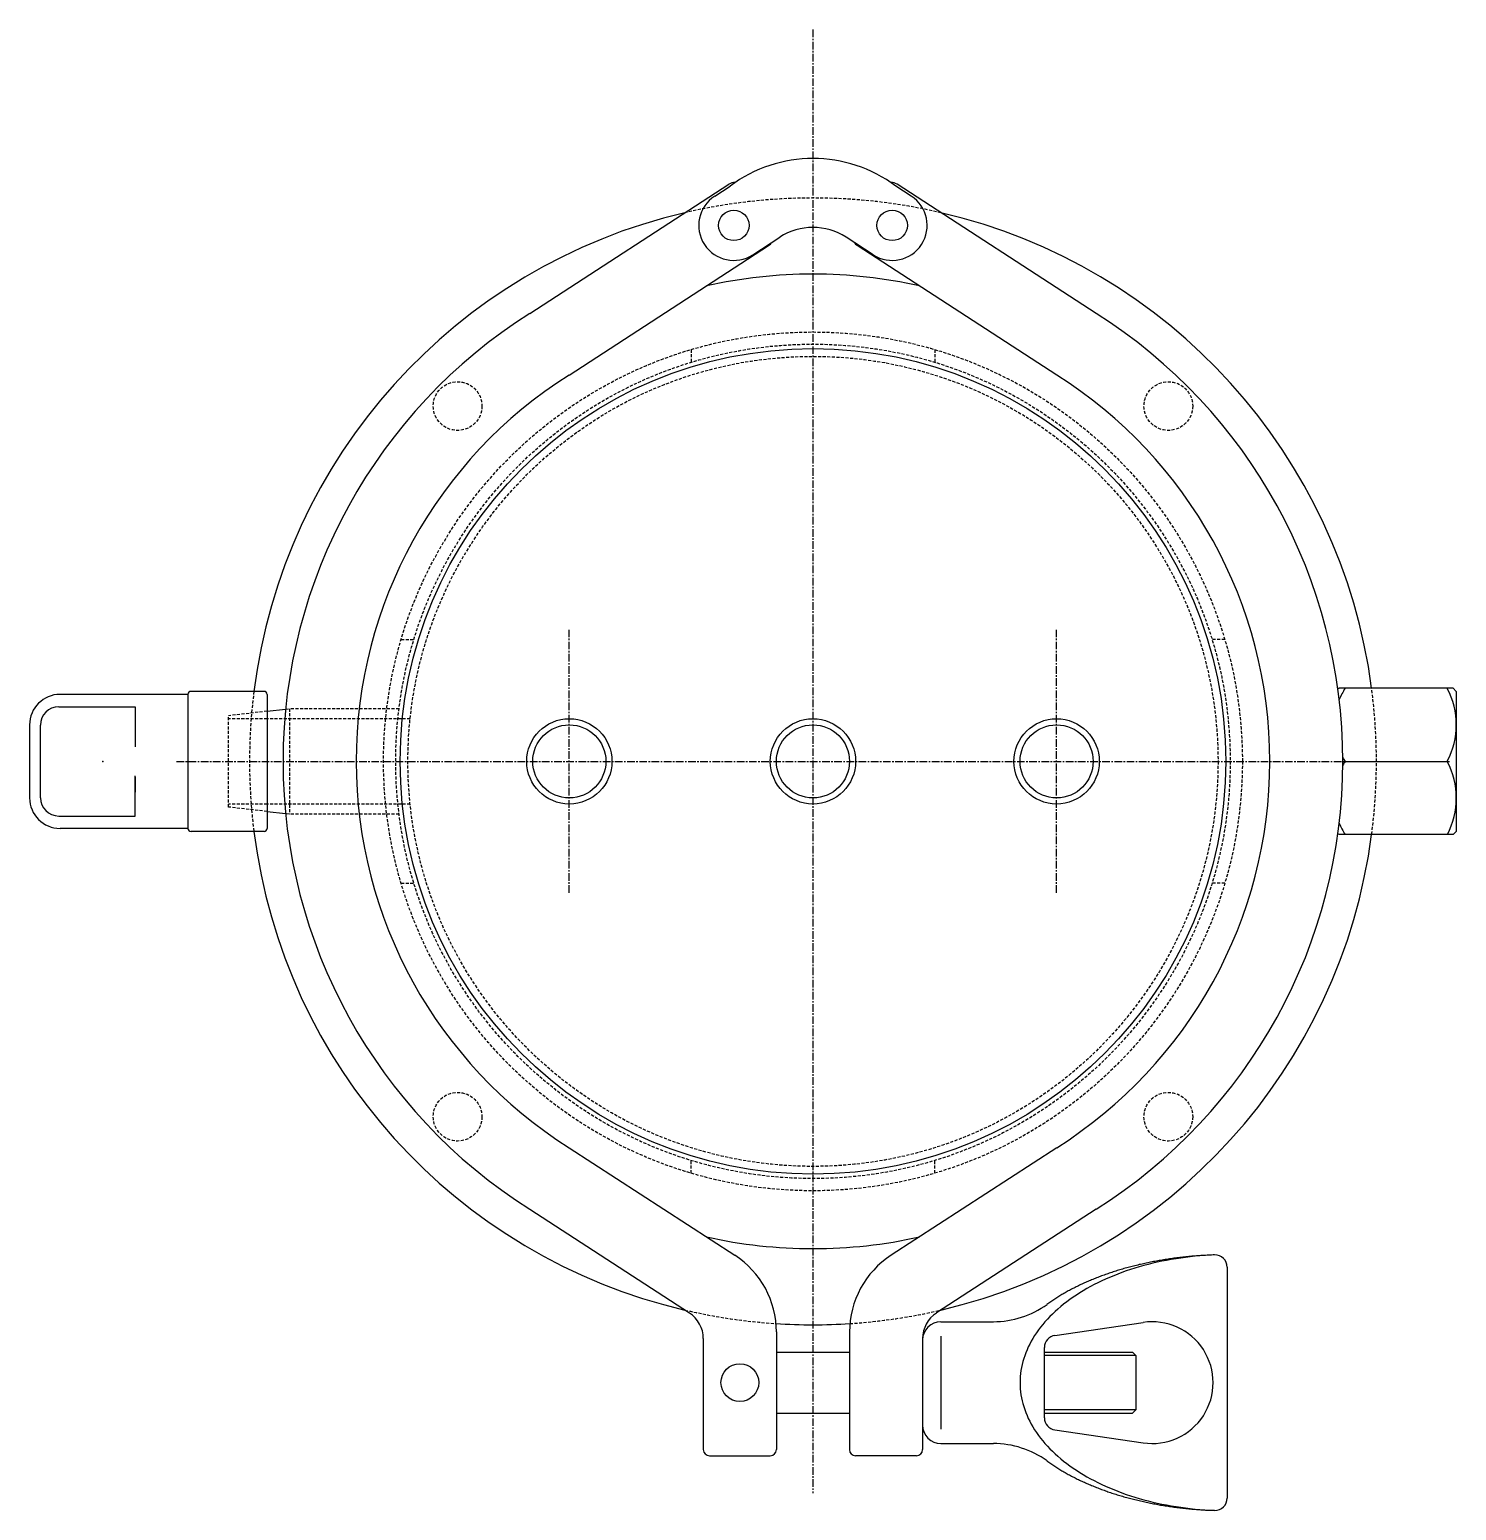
# Model space of a CAD drawing. Extents: x 248 to 522, y 18 to 796.
# Drawn here: x 287.9 to 522.1, y 552.5 to 795.7 of the extents above; entities that cross this region are included whole.
import ezdxf

# ---------------------------------------------------------------- set-up
doc = ezdxf.new("R2010")
doc.units = 0
doc.linetypes.add('CENTER', pattern=[2, 1.25, -0.25, 0.25, -0.25])
doc.linetypes.add('DASHED', pattern=[0.75, 0.5, -0.25])
doc.layers.get('0').update_dxf_attribs({"linetype": 'CONTINUOUS'})
doc.layers.add('CENTER', color=1, linetype='CENTER')

msp = doc.modelspace()

# ---------------------------------------------------------------- linework, layer by layer
at = {"color": 7, "linetype": 'CONTINUOUS'}
for p, q in [((370.01, 749.05), (402.69, 770.27)), ((400.37, 768.34), (402.88, 769.97)), ((432.63, 768.34), (430.11, 769.97)), ((462.99, 749.05), (430.31, 770.27)), ((406.63, 758.69), (411.05, 761.57)), ((426.37, 758.69), (421.94, 761.57)), ((376.48, 738.95), (409.22, 760.21)), ((456.52, 738.95), (423.78, 760.21)), ((313.9, 686.52), (292.9, 686.52)), ((313.9, 686.52), (313.9, 664.52)), ((326.4, 687.02), (314.4, 687.02)), ((326.9, 686.52), (326.9, 664.52)), ((502.86, 687.52), (502.69, 687.4)), ((521.61, 687.52), (502.86, 687.52)), ((521.61, 687.52), (522.11, 687.02)), ((522.11, 687.02), (522.11, 664.02)), ((522.11, 687.02), (522.11, 664.02)), ((292.68, 684.48), (305.22, 684.48)), ((305.22, 684.48), (305.22, 677.91)), ((326.9, 683.75), (329.92, 684.09)), ((287.9, 681.52), (287.9, 669.52)), ((289.68, 669.55), (289.68, 681.48)), ((503.86, 675.52), (520.65, 675.52)), ((305.22, 666.55), (305.22, 673.12)), ((305.22, 672.99), (305.22, 670.45)), ((292.68, 666.55), (305.22, 666.55)), ((326.9, 667.29), (329.92, 666.94)), ((313.9, 664.52), (292.9, 664.52)), ((313.9, 664.52), (310.25, 664.52)), ((326.4, 664.02), (314.4, 664.02)), ((522.11, 664.02), (521.61, 663.52)), ((502.86, 663.52), (502.69, 663.63)), ((521.61, 663.52), (502.86, 663.52)), ((376.48, 612.08), (403.67, 594.43)), ((456.52, 612.08), (429.33, 594.43)), ((370.01, 601.98), (396.22, 584.96)), ((462.99, 601.98), (436.78, 584.96)), ((484.5, 592.48), (484.5, 554.55)), ((437.5, 583.52), (446.12, 583.52)), ((410.5, 581.85), (410.5, 562.52)), ((422.5, 581.85), (422.5, 562.52)), ((437.5, 581.13), (437.5, 565.9)), ((456.21, 581.27), (470.7, 583.4)), ((398.5, 580.76), (398.5, 562.52)), ((434.5, 580.52), (434.5, 566.52)), ((434.5, 579.68), (434.5, 562.52)), ((454.5, 567.74), (454.5, 579.29)), ((410.5, 578.52), (422.5, 578.52)), ((454.5, 578.52), (468.95, 578.52)), ((469.5, 577.97), (454.5, 577.97)), ((468.95, 578.52), (469.5, 577.97)), ((469.5, 577.97), (469.5, 569.07)), ((469.5, 569.07), (454.5, 569.07)), ((468.95, 568.52), (469.5, 569.07)), ((410.5, 568.52), (422.5, 568.52)), ((454.5, 568.52), (468.95, 568.52)), ((456.21, 565.77), (470.7, 563.64)), ((437.5, 563.52), (446.12, 563.52)), ((399.5, 561.52), (409.5, 561.52)), ((433.5, 561.52), (423.5, 561.52))]:
    msp.add_line(p, q, dxfattribs=at)
at = {"color": 3, "linetype": 'DASHED'}
for p, q in [((396.5, 743.12), (396.5, 741.03)), ((436.5, 743.12), (436.5, 741.03)), ((348.9, 695.52), (350.99, 695.52)), ((484.1, 695.52), (482.02, 695.52)), ((326.9, 683.75), (320.55, 683.02)), ((326.9, 683.75), (326.9, 667.29)), ((329.92, 684.09), (330.55, 684.17)), ((348.55, 684.17), (330.55, 684.17)), ((330.55, 684.17), (330.55, 666.87)), ((320.55, 668.02), (320.55, 683.02)), ((326.9, 682.52), (320.55, 682.52)), ((350.37, 682.52), (326.9, 682.52)), ((326.9, 668.52), (320.55, 668.52)), ((326.9, 667.29), (320.55, 668.02)), ((350.37, 668.52), (326.9, 668.52)), ((330.55, 666.87), (329.92, 666.94)), ((348.55, 666.87), (330.55, 666.87)), ((348.9, 655.52), (350.99, 655.52)), ((484.1, 655.52), (482.02, 655.52)), ((396.5, 607.91), (396.5, 610)), ((436.5, 607.91), (436.5, 610))]:
    msp.add_line(p, q, dxfattribs=at)
at = {"color": 7, "linetype": 'CONTINUOUS'}
for points in [[(482.43, 594.48, 0), (481.63, 594.44, 0), (480.83, 594.39, 0), (480.03, 594.33, 0), (479.24, 594.26, 0), (478.45, 594.18, 0), (477.66, 594.09, 0), (476.87, 593.98, 0), (476.1, 593.86, 0), (475.32, 593.74, 0), (474.55, 593.6, 0), (473.79, 593.45, 0), (473.03, 593.28, 0), (472.28, 593.11, 0), (471.53, 592.93, 0), (470.8, 592.74, 0), (470.06, 592.53, 0), (469.34, 592.31, 0), (468.63, 592.09, 0), (467.92, 591.85, 0), (467.23, 591.61, 0), (466.54, 591.35, 0), (465.87, 591.08, 0), (465.2, 590.8, 0), (464.55, 590.52, 0), (463.9, 590.22, 0), (463.27, 589.92, 0), (462.65, 589.61, 0), (462.04, 589.28, 0), (461.45, 588.95, 0), (460.86, 588.61, 0), (460.29, 588.26, 0), (459.74, 587.9, 0), (459.19, 587.54, 0), (458.67, 587.17, 0), (458.15, 586.79, 0), (457.65, 586.4, 0), (457.17, 586.01, 0), (456.7, 585.6, 0), (456.24, 585.2, 0), (455.81, 584.78, 0), (455.38, 584.36, 0), (454.98, 583.93, 0), (454.59, 583.5, 0), (454.21, 583.06, 0), (453.86, 582.62, 0), (453.52, 582.17, 0), (453.2, 581.71, 0), (452.89, 581.26, 0), (452.61, 580.79, 0), (452.34, 580.33, 0), (452.09, 579.86, 0), (451.85, 579.38, 0), (451.64, 578.9, 0), (451.44, 578.42, 0), (451.26, 577.94, 0), (451.11, 577.46, 0), (450.96, 576.97, 0), (450.84, 576.48, 0), (450.74, 575.99, 0), (450.65, 575.5, 0), (450.59, 575, 0), (450.54, 574.51, 0), (450.51, 574.01, 0), (450.5, 573.52, 0), (450.51, 573.02, 0), (450.54, 572.53, 0), (450.59, 572.03, 0), (450.65, 571.54, 0), (450.74, 571.04, 0), (450.84, 570.55, 0), (450.96, 570.07, 0), (451.11, 569.58, 0), (451.26, 569.09, 0), (451.44, 568.61, 0), (451.64, 568.13, 0), (451.85, 567.65, 0), (452.09, 567.18, 0), (452.34, 566.71, 0), (452.61, 566.24, 0), (452.89, 565.78, 0), (453.2, 565.32, 0), (453.52, 564.86, 0), (453.86, 564.42, 0), (454.21, 563.97, 0), (454.59, 563.53, 0), (454.98, 563.1, 0), (455.38, 562.67, 0), (455.81, 562.25, 0), (456.24, 561.84, 0), (456.7, 561.43, 0), (457.17, 561.03, 0), (457.65, 560.63, 0), (458.15, 560.25, 0), (458.67, 559.87, 0), (459.19, 559.49, 0), (459.74, 559.13, 0), (460.29, 558.77, 0), (460.86, 558.42, 0), (461.45, 558.08, 0), (462.04, 557.75, 0), (462.65, 557.43, 0), (463.27, 557.11, 0), (463.9, 556.81, 0), (464.55, 556.51, 0), (465.2, 556.23, 0), (465.87, 555.95, 0), (466.54, 555.68, 0), (467.23, 555.43, 0), (467.92, 555.18, 0), (468.63, 554.95, 0), (469.34, 554.72, 0), (470.06, 554.5, 0), (470.8, 554.3, 0), (471.53, 554.1, 0), (472.28, 553.92, 0), (473.03, 553.75, 0), (473.79, 553.59, 0), (474.55, 553.44, 0), (475.32, 553.3, 0), (476.1, 553.17, 0), (476.87, 553.05, 0), (477.66, 552.95, 0), (478.45, 552.85, 0), (479.24, 552.77, 0), (480.03, 552.7, 0), (480.83, 552.64, 0), (481.63, 552.59, 0), (482.43, 552.56, 0)], [(482.44, 594.49, 0), (482.19, 594.48, 0), (481.94, 594.47, 0), (481.69, 594.46, 0), (481.44, 594.45, 0), (481.19, 594.43, 0), (480.94, 594.42, 0), (480.69, 594.41, 0), (480.44, 594.39, 0), (480.19, 594.38, 0), (479.94, 594.36, 0), (479.7, 594.34, 0), (479.45, 594.32, 0), (479.2, 594.3, 0), (478.95, 594.28, 0), (478.7, 594.26, 0), (478.46, 594.24, 0), (478.21, 594.22, 0), (477.96, 594.19, 0), (477.72, 594.17, 0), (477.47, 594.14, 0), (477.23, 594.12, 0), (476.98, 594.09, 0), (476.74, 594.06, 0), (476.49, 594.03, 0), (476.25, 594, 0), (476, 593.97, 0), (475.76, 593.93, 0), (475.52, 593.9, 0), (475.27, 593.87, 0), (475.03, 593.83, 0), (474.79, 593.8, 0), (474.55, 593.76, 0), (474.31, 593.72, 0), (474.06, 593.68, 0), (473.82, 593.64, 0), (473.58, 593.6, 0), (473.35, 593.56, 0), (473.11, 593.52, 0), (472.87, 593.48, 0), (472.63, 593.43, 0), (472.39, 593.39, 0), (472.16, 593.34, 0), (471.92, 593.29, 0), (471.69, 593.25, 0), (471.45, 593.2, 0), (471.22, 593.15, 0), (470.98, 593.1, 0), (470.75, 593.05, 0), (470.52, 592.99, 0), (470.29, 592.94, 0), (470.05, 592.89, 0), (469.82, 592.83, 0), (469.59, 592.78, 0), (469.36, 592.72, 0), (469.13, 592.66, 0), (468.91, 592.61, 0), (468.68, 592.55, 0), (468.45, 592.49, 0), (468.23, 592.42, 0), (468, 592.36, 0), (467.78, 592.3, 0), (467.55, 592.24, 0), (467.33, 592.17, 0), (467.11, 592.11, 0), (466.89, 592.04, 0), (466.67, 591.98, 0), (466.45, 591.91, 0), (466.23, 591.84, 0), (466.01, 591.77, 0), (465.79, 591.7, 0), (465.58, 591.63, 0), (465.36, 591.56, 0), (465.15, 591.49, 0), (464.93, 591.41, 0), (464.72, 591.34, 0), (464.51, 591.27, 0), (464.3, 591.19, 0), (464.09, 591.11, 0), (463.88, 591.04, 0), (463.67, 590.96, 0), (463.46, 590.88, 0), (463.25, 590.8, 0), (463.05, 590.72, 0), (462.84, 590.64, 0), (462.64, 590.56, 0), (462.44, 590.47, 0), (462.24, 590.39, 0), (462.04, 590.31, 0), (461.84, 590.22, 0), (461.64, 590.14, 0), (461.44, 590.05, 0), (461.24, 589.96, 0), (461.05, 589.88, 0), (460.85, 589.79, 0), (460.66, 589.7, 0), (460.47, 589.61, 0), (460.28, 589.52, 0), (460.08, 589.43, 0), (459.9, 589.33, 0), (459.71, 589.24, 0), (459.52, 589.15, 0), (459.33, 589.05, 0), (459.15, 588.96, 0), (458.97, 588.86, 0), (458.79, 588.77, 0), (458.6, 588.67, 0), (458.42, 588.57, 0), (458.25, 588.47, 0), (458.07, 588.38, 0), (457.89, 588.27, 0), (457.71, 588.17, 0), (457.54, 588.07, 0), (457.37, 587.97, 0), (457.2, 587.87, 0), (457.02, 587.77, 0), (456.86, 587.66, 0), (456.69, 587.56, 0), (456.52, 587.46, 0), (456.36, 587.35, 0), (456.19, 587.24, 0), (456.03, 587.14, 0), (455.87, 587.03, 0), (455.71, 586.92, 0), (455.55, 586.81, 0), (455.39, 586.7, 0), (455.23, 586.59, 0), (455.08, 586.48, 0), (454.92, 586.37, 0)], [(454.92, 560.66, 0), (455.08, 560.55, 0), (455.23, 560.44, 0), (455.39, 560.33, 0), (455.55, 560.22, 0), (455.71, 560.11, 0), (455.87, 560, 0), (456.03, 559.9, 0), (456.19, 559.79, 0), (456.36, 559.68, 0), (456.52, 559.58, 0), (456.69, 559.47, 0), (456.86, 559.37, 0), (457.02, 559.27, 0), (457.2, 559.16, 0), (457.37, 559.06, 0), (457.54, 558.96, 0), (457.71, 558.86, 0), (457.89, 558.76, 0), (458.07, 558.66, 0), (458.25, 558.56, 0), (458.42, 558.46, 0), (458.6, 558.36, 0), (458.79, 558.27, 0), (458.97, 558.17, 0), (459.15, 558.07, 0), (459.33, 557.98, 0), (459.52, 557.88, 0), (459.71, 557.79, 0), (459.9, 557.7, 0), (460.08, 557.61, 0), (460.28, 557.51, 0), (460.47, 557.42, 0), (460.66, 557.34, 0), (460.85, 557.24, 0), (461.05, 557.16, 0), (461.24, 557.07, 0), (461.44, 556.98, 0), (461.64, 556.9, 0), (461.84, 556.81, 0), (462.04, 556.73, 0), (462.24, 556.64, 0), (462.44, 556.56, 0), (462.64, 556.48, 0), (462.84, 556.39, 0), (463.05, 556.31, 0), (463.25, 556.23, 0), (463.46, 556.15, 0), (463.67, 556.07, 0), (463.88, 556, 0), (464.09, 555.92, 0), (464.3, 555.84, 0), (464.51, 555.77, 0), (464.72, 555.69, 0), (464.93, 555.62, 0), (465.15, 555.55, 0), (465.36, 555.47, 0), (465.58, 555.4, 0), (465.79, 555.33, 0), (466.01, 555.26, 0), (466.23, 555.19, 0), (466.45, 555.12, 0), (466.67, 555.06, 0), (466.89, 554.99, 0), (467.11, 554.92, 0), (467.33, 554.86, 0), (467.55, 554.79, 0), (467.78, 554.73, 0), (468, 554.67, 0), (468.23, 554.61, 0), (468.45, 554.55, 0), (468.68, 554.49, 0), (468.91, 554.43, 0), (469.13, 554.37, 0), (469.36, 554.31, 0), (469.59, 554.26, 0), (469.82, 554.2, 0), (470.05, 554.15, 0), (470.29, 554.09, 0), (470.52, 554.04, 0), (470.75, 553.99, 0), (470.98, 553.94, 0), (471.22, 553.88, 0), (471.45, 553.84, 0), (471.69, 553.79, 0), (471.92, 553.74, 0), (472.16, 553.69, 0), (472.39, 553.65, 0), (472.63, 553.6, 0), (472.87, 553.56, 0), (473.11, 553.51, 0), (473.35, 553.47, 0), (473.58, 553.43, 0), (473.82, 553.39, 0), (474.06, 553.35, 0), (474.31, 553.31, 0), (474.55, 553.27, 0), (474.79, 553.24, 0), (475.03, 553.2, 0), (475.27, 553.17, 0), (475.52, 553.13, 0), (475.76, 553.1, 0), (476, 553.07, 0), (476.25, 553.03, 0), (476.49, 553, 0), (476.74, 552.97, 0), (476.98, 552.95, 0), (477.23, 552.92, 0), (477.47, 552.89, 0), (477.72, 552.86, 0), (477.96, 552.84, 0), (478.21, 552.82, 0), (478.46, 552.79, 0), (478.7, 552.77, 0), (478.95, 552.75, 0), (479.2, 552.73, 0), (479.45, 552.71, 0), (479.7, 552.69, 0), (479.94, 552.67, 0), (480.19, 552.66, 0), (480.44, 552.64, 0), (480.69, 552.63, 0), (480.94, 552.61, 0), (481.19, 552.6, 0), (481.44, 552.59, 0), (481.69, 552.58, 0), (481.94, 552.57, 0), (482.19, 552.56, 0), (482.44, 552.55, 0)]]:
    msp.add_polyline3d(points, dxfattribs=at)
for centre, radius in [((403.5, 763.52), 2.5), ((429.5, 763.52), 2.5), ((416.5, 675.52), 67.77), ((376.5, 675.52), 7), ((376.5, 675.52), 6), ((416.5, 675.52), 7), ((416.5, 675.52), 6), ((456.5, 675.52), 7), ((456.5, 675.52), 6), ((404.5, 573.52), 3.1)]:
    msp.add_circle(centre, radius, dxfattribs=at)
at = {"color": 3, "linetype": 'DASHED'}
for centre, radius in [((416.5, 675.52), 70.5), ((416.5, 675.52), 68.5), ((416.5, 675.52), 66.5), ((358.16, 733.85), 4), ((474.84, 733.85), 4), ((358.16, 617.18), 4), ((474.84, 617.18), 4)]:
    msp.add_circle(centre, radius, dxfattribs=at)
at = {"color": 7, "linetype": 'CONTINUOUS'}
for centre, radius, start, end in [((416.5, 751.84), 22.67, 53.0914, 126.9086), ((403.5, 763.52), 5.75, 123, 303), ((403.78, 768.6), 2, 90.6247, 123), ((429.5, 763.52), 5.75, 237, 57), ((429.23, 768.6), 2, 57, 89.5246), ((416.5, 675.52), 92.5, 103.1307, 172.8583), ((416.5, 675.52), 92.5, 7.454, 76.8693), ((416.5, 753.18), 10, 57, 123), ((408.13, 761.89), 2, 303, 324.6701), ((424.87, 761.89), 2, 215.5481, 237), ((416.5, 675.52), 80, 77.3775, 102.6225), ((416.5, 675.52), 87, 122.3, 237.7), ((416.5, 675.52), 87, 302.3, 57.7), ((416.5, 675.52), 75, 122.2461, 237.7539), ((416.5, 675.52), 75, 302.2461, 57.7539), ((292.9, 681.52), 5, 90, 180), ((314.4, 686.52), 0.5, 90, 180), ((326.4, 686.52), 0.5, 0, 90), ((513.29, 681.51), 11.18, 147.4674, 158.2245), ((509.29, 681.53), 12.83, 332.2221, 27.7779), ((292.68, 681.48), 3, 90, 180), ((513.29, 681.51), 11.18, 208.8571, 212.4259), ((513.29, 669.52), 11.18, 147.6049, 151.1778), ((509.29, 669.5), 12.83, 332.2529, 27.8086), ((292.9, 669.52), 5, 180, 270), ((292.68, 669.55), 3, 180, 270), ((314.4, 664.52), 0.5, 180, 270), ((416.5, 675.52), 92.5, 187.1417, 256.8693), ((326.4, 664.52), 0.5, 270, 0), ((513.29, 669.52), 11.18, 201.7362, 212.5633), ((416.5, 675.52), 92.5, 283.1307, 352.546), ((416.5, 675.52), 80, 257.3775, 282.6225), ((395.5, 581.85), 15, 0, 57), ((437.5, 581.85), 15, 123, 180), ((482.5, 592.48), 2, 0, 92.1633), ((482.5, 592.49), 2, 0, 91.7752), ((446.12, 598.52), 15, 270, 305.9449), ((393.5, 580.76), 5, 0, 57), ((439.5, 580.76), 5, 123, 180), ((437.5, 580.52), 3, 90, 180), ((472.2, 573.52), 9.99, 261.3329, 98.6671), ((416.5, 675.52), 92.5, 266.2422, 273.7578), ((456.5, 579.29), 2, 98.3544, 180), ((437.5, 566.52), 3, 180, 270), ((456.5, 567.74), 2, 180, 261.6456), ((399.5, 562.52), 1, 180, 270), ((409.5, 562.52), 1, 270, 0), ((423.5, 562.52), 1, 180, 270), ((433.5, 562.52), 1, 270, 0), ((446.12, 548.52), 15, 54.0551, 90), ((482.5, 554.55), 2, 267.8367, 360), ((482.5, 554.55), 2, 268.2248, 360)]:
    msp.add_arc(centre, radius, start, end, dxfattribs=at)
at = {"color": 3, "linetype": 'DASHED'}
for start, end in [(76.8693, 103.1307), (172.8583, 187.1417), (352.546, 7.454), (256.8693, 266.2422), (273.7578, 283.1307)]:
    msp.add_arc((416.5, 675.52), 92.5, start, end, dxfattribs=at)
at = {"color": 7, "linetype": 'CONTINUOUS'}
msp.add_point((299.9, 675.52), dxfattribs=at)
msp.add_point((299.9, 675.52), dxfattribs=at)
at = {"layer": 'CENTER', "color": 1, "linetype": 'CENTER'}
for p, q in [((416.5, 795.66), (416.5, 555.37)), ((376.5, 653.92), (376.5, 697.11)), ((456.5, 653.92), (456.5, 697.11)), ((312, 675.52), (521, 675.52))]:
    msp.add_line(p, q, dxfattribs=at)

doc.saveas('drawing.dxf')
